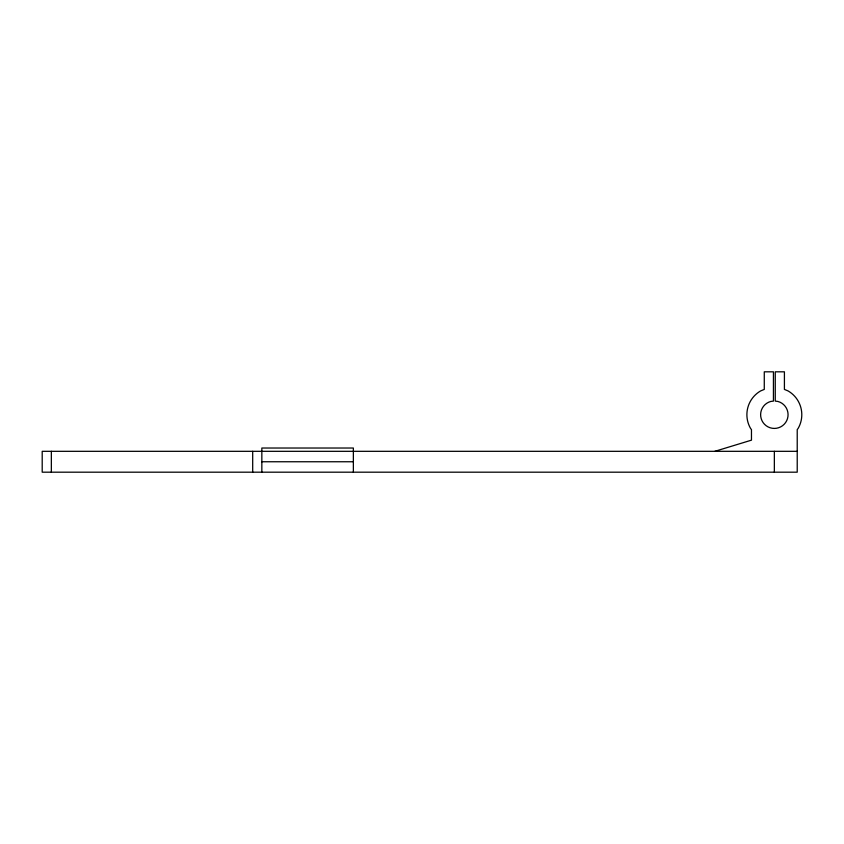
<?xml version="1.0" encoding="UTF-8"?>
<svg xmlns="http://www.w3.org/2000/svg" width="844" height="844" viewBox="0 0 844 844"><rect width="100%" height="100%" fill="white"/><g stroke="black" fill="none" stroke-linecap="round" stroke-linejoin="round"><path stroke-width="1.27" d="M714.857 451.318L751.466 440.157L751.466 429.607L750.569 428.435A27.451 27.451 0 0 1 760.613 390.93L764.274 389.422L764.274 371.814L773.431 371.814L773.431 401.1L770.794 401.449A13.726 13.726 0 0 0 763.103 422.58A13.726 13.726 0 0 0 785.585 422.58A13.726 13.726 0 0 0 777.894 401.449L775.256 401.1L775.256 371.814L784.414 371.814L784.414 389.422L788.074 390.93A27.451 27.451 0 0 1 798.118 428.435L797.221 429.607L797.221 472.186L42.2 472.186L42.2 451.318L797.221 451.318M261.84 461.752L353.362 461.752M774.349 451.318L774.349 472.186M353.362 472.186L353.362 448.027L261.84 448.027L261.84 472.186M252.694 451.318L252.694 472.186M51.347 451.318L51.347 472.186"/></g></svg>
